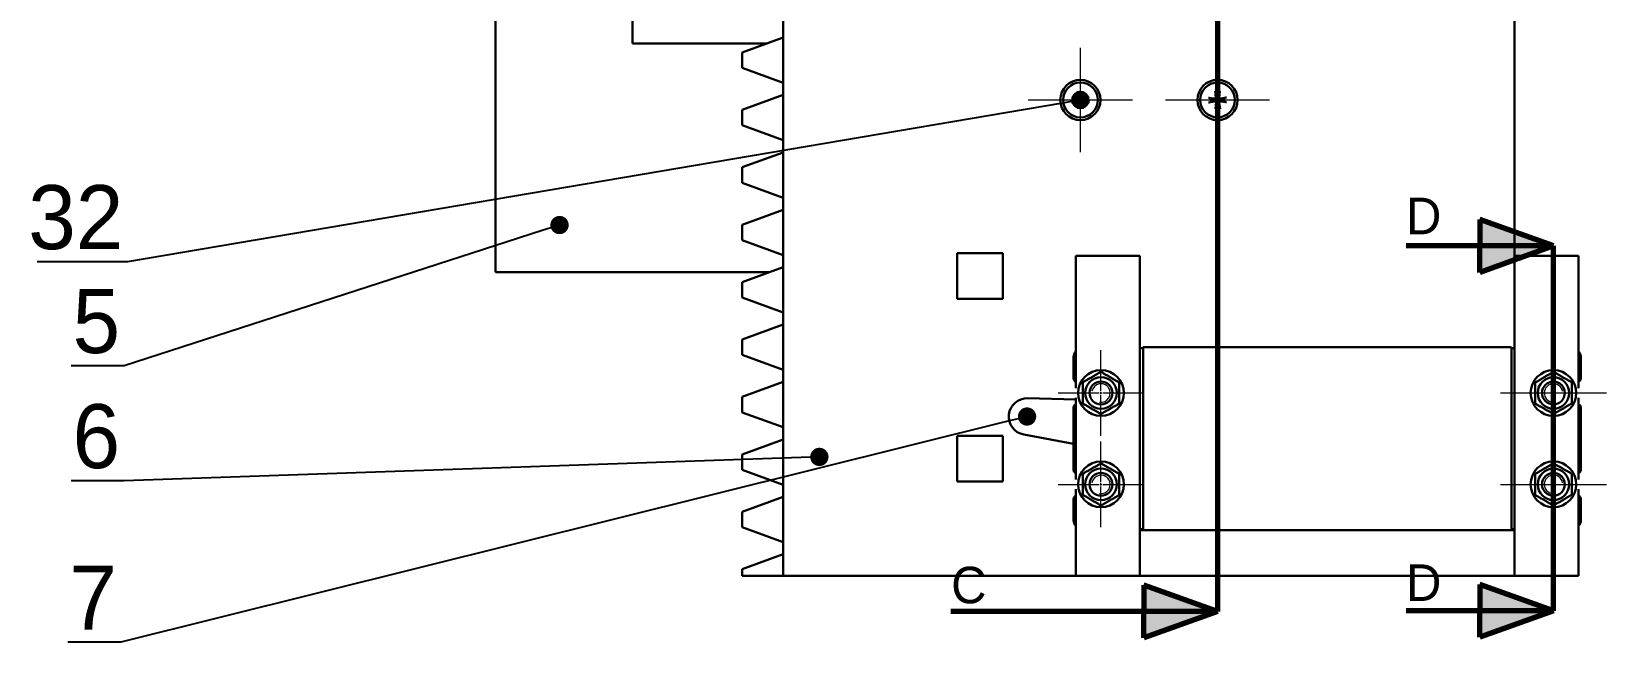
# Model space of a CAD drawing. Header units: millimetres. Extents: x 587 to 10361, y -8386 to 1488.
# Drawn here: x 7973.5 to 8145.8, y -5910.8 to -5843.2 of the extents above; entities that cross this region are included whole.
import ezdxf
from ezdxf import colors
from ezdxf.entities.mleader import LeaderData, LeaderLine
from ezdxf.math import Vec2, Vec3

# ---------------------------------------------------------------- set-up
doc = ezdxf.new("R2010")
doc.units = ezdxf.units.MM
doc.linetypes.add('ACAD_ISO10W100', pattern=[18, 12, -3, 0, -3])
doc.linetypes.add('CENTER2', pattern=[28.575, 19.05, -3.175, 3.175, -3.175])
for name, color, linetype, lineweight in [('Bgruba', 130, 'Continuous', 70), ('Cienka', 30, 'Continuous', 0), ('Gruba', 7, 'Continuous', 30), ('Symetria', 210, 'ACAD_ISO10W100', 0), ('Wymiar', 3, 'Continuous', 20)]:
    doc.layers.add(name, color=color, linetype=linetype, lineweight=lineweight)

# ---------------------------------------------------------------- blocks, each defined once
blk = doc.blocks.new('*U410')
at = {"layer": 'Symetria', "color": 0, "linetype": 'CENTER2', "transparency": 16777216}
for p, q in [((0, 0.44), (0, 5.7)), ((-5.7, 0), (-0.44, 0)), ((0.44, 0), (5.7, 0)), ((0, -5.7), (0, -0.44))]:
    blk.add_line(p, q, dxfattribs=at)
at = {"layer": 'Symetria', "color": 0, "linetype": 'Continuous', "transparency": 16777216}
for p, q in [((-0.22, 0), (0.22, 0)), ((0, -0.22), (0, 0.22))]:
    blk.add_line(p, q, dxfattribs=at)
blk = doc.blocks.new('*U411')
at = {"layer": 'Symetria', "color": 0, "linetype": 'CENTER2', "transparency": 16777216}
for p, q in [((0, 0.44), (0, 5.7)), ((-5.7, 0), (-0.44, 0)), ((0.44, 0), (5.7, 0)), ((0, -5.7), (0, -0.44))]:
    blk.add_line(p, q, dxfattribs=at)
at = {"layer": 'Symetria', "color": 0, "linetype": 'Continuous', "transparency": 16777216}
for p, q in [((-0.22, 0), (0.22, 0)), ((0, -0.22), (0, 0.22))]:
    blk.add_line(p, q, dxfattribs=at)
blk = doc.blocks.new('*U412')
at = {"layer": 'Symetria', "color": 0, "linetype": 'CENTER2', "transparency": 16777216}
for p, q in [((0, 0.24), (0, 4.69)), ((-4.69, 0), (-0.24, 0)), ((0.24, 0), (4.69, 0)), ((0, -4.69), (0, -0.24))]:
    blk.add_line(p, q, dxfattribs=at)
at = {"layer": 'Symetria', "color": 0, "linetype": 'Continuous', "transparency": 16777216}
for p, q in [((-0.12, 0), (0.12, 0)), ((0, -0.12), (0, 0.12))]:
    blk.add_line(p, q, dxfattribs=at)
blk = doc.blocks.new('*U413')
at = {"layer": 'Symetria', "color": 0, "linetype": 'CENTER2', "transparency": 16777216}
for p, q in [((0, 0.24), (0, 4.69)), ((-4.69, 0), (-0.24, 0)), ((0.24, 0), (4.69, 0)), ((0, -4.69), (0, -0.24))]:
    blk.add_line(p, q, dxfattribs=at)
at = {"layer": 'Symetria', "color": 0, "linetype": 'Continuous', "transparency": 16777216}
for p, q in [((-0.12, 0), (0.12, 0)), ((0, -0.12), (0, 0.12))]:
    blk.add_line(p, q, dxfattribs=at)
blk = doc.blocks.new('*U414')
at = {"layer": 'Symetria', "color": 0, "linetype": 'CENTER2', "transparency": 16777216}
for p, q in [((0, 0.3), (0, 5)), ((-5, 0), (-0.3, 0)), ((0.3, 0), (5, 0)), ((0, -5), (0, -0.3))]:
    blk.add_line(p, q, dxfattribs=at)
at = {"layer": 'Symetria', "color": 0, "linetype": 'Continuous', "transparency": 16777216}
for p, q in [((-0.15, 0), (0.15, 0)), ((0, -0.15), (0, 0.15))]:
    blk.add_line(p, q, dxfattribs=at)
blk = doc.blocks.new('*U415')
at = {"layer": 'Symetria', "color": 0, "linetype": 'CENTER2', "transparency": 16777216}
for p, q in [((0, 0.46), (0, 5.8)), ((-5.8, 0), (-0.46, 0)), ((0.46, 0), (5.8, 0)), ((0, -5.8), (0, -0.46))]:
    blk.add_line(p, q, dxfattribs=at)
at = {"layer": 'Symetria', "color": 0, "linetype": 'Continuous', "transparency": 16777216}
for p, q in [((-0.23, 0), (0.23, 0)), ((0, -0.23), (0, 0.23))]:
    blk.add_line(p, q, dxfattribs=at)
blk = doc.blocks.new('*U416')
at = {"layer": 'Symetria', "color": 0, "linetype": 'CENTER2', "transparency": 16777216}
for p, q in [((0, 0.46), (0, 5.8)), ((-5.8, 0), (-0.46, 0)), ((0.46, 0), (5.8, 0)), ((0, -5.8), (0, -0.46))]:
    blk.add_line(p, q, dxfattribs=at)
at = {"layer": 'Symetria', "color": 0, "linetype": 'Continuous', "transparency": 16777216}
for p, q in [((-0.23, 0), (0.23, 0)), ((0, -0.23), (0, 0.23))]:
    blk.add_line(p, q, dxfattribs=at)
blk = doc.blocks.new('*U417')
at = {"layer": 'Symetria', "color": 0, "linetype": 'CENTER2', "transparency": 16777216}
for p, q in [((0, 0.24), (0, 4.69)), ((-4.69, 0), (-0.24, 0)), ((0.24, 0), (4.69, 0)), ((0, -4.69), (0, -0.24))]:
    blk.add_line(p, q, dxfattribs=at)
at = {"layer": 'Symetria', "color": 0, "linetype": 'Continuous', "transparency": 16777216}
for p, q in [((-0.12, 0), (0.12, 0)), ((0, -0.12), (0, 0.12))]:
    blk.add_line(p, q, dxfattribs=at)
blk = doc.blocks.new('*U418')
at = {"layer": 'Symetria', "color": 0, "linetype": 'CENTER2', "transparency": 16777216}
for p, q in [((0, 0.24), (0, 4.69)), ((-4.69, 0), (-0.24, 0)), ((0.24, 0), (4.69, 0)), ((0, -4.69), (0, -0.24))]:
    blk.add_line(p, q, dxfattribs=at)
at = {"layer": 'Symetria', "color": 0, "linetype": 'Continuous', "transparency": 16777216}
for p, q in [((-0.12, 0), (0.12, 0)), ((0, -0.12), (0, 0.12))]:
    blk.add_line(p, q, dxfattribs=at)
blk = doc.blocks.new('_Dot')
at = {"color": 0, "linetype": 'ByBlock', "lineweight": -2}
blk.add_line((-0.5, 0), (-1, 0), dxfattribs=at)
at = {"color": 0, "linetype": 'ByBlock', "const_width": 0.5}
blk.add_lwpolyline([(-0.25, 0, 1), (0.25, 0, 1)], format="xyb", close=True, dxfattribs=at)

msp = doc.modelspace()

# ---------------------------------------------------------------- hatches: boundary and pattern name
at = {"layer": 'Bgruba'}
h = msp.add_hatch(color=256, dxfattribs=at)
h.dxf.hatch_style = 1
h.paths.add_polyline_path([(8131.957, -5869.544), (8139.022, -5867.017), (8139.022, -5866.659), (8131.957, -5866.659)])
h.paths.add_polyline_path([(8131.957, -5866.659), (8139.022, -5866.659), (8139.022, -5866.301), (8131.957, -5863.774)])
h.paths.add_polyline_path([(8139.022, -5866.659), (8140.022, -5866.659), (8139.022, -5866.301)])
h.paths.add_polyline_path([(8139.022, -5867.017), (8140.022, -5866.659), (8139.022, -5866.659)])
h = msp.add_hatch(color=256, dxfattribs=at)
h.dxf.hatch_style = 1
h.paths.add_polyline_path([(8095.207, -5909.538), (8102.272, -5907.011), (8102.272, -5906.653), (8095.207, -5906.653)])
h.paths.add_polyline_path([(8095.207, -5906.653), (8102.272, -5906.653), (8102.272, -5906.295), (8095.207, -5903.767)])
h.paths.add_polyline_path([(8102.272, -5906.653), (8103.272, -5906.653), (8102.272, -5906.295)])
h.paths.add_polyline_path([(8102.272, -5907.011), (8103.272, -5906.653), (8102.272, -5906.653)])
h = msp.add_hatch(color=256, dxfattribs=at)
h.dxf.hatch_style = 1
h.paths.add_polyline_path([(8131.957, -5909.447), (8139.022, -5906.92), (8139.022, -5906.562), (8131.957, -5906.562)])
h.paths.add_polyline_path([(8131.957, -5906.562), (8139.022, -5906.562), (8139.022, -5906.204), (8131.957, -5903.677)])
h.paths.add_polyline_path([(8139.022, -5906.562), (8140.022, -5906.562), (8139.022, -5906.204)])
h.paths.add_polyline_path([(8139.022, -5906.92), (8140.022, -5906.562), (8139.022, -5906.562)])

# ---------------------------------------------------------------- linework, layer by layer
for p, q in [((8103.272, -5814.527), (8103.272, -5906.653)), ((8140.022, -5866.659), (8131.957, -5863.774)), ((8131.957, -5863.774), (8131.957, -5866.659)), ((8140.022, -5866.659), (8123.892, -5866.659)), ((8140.022, -5866.659), (8131.957, -5869.544)), ((8131.957, -5869.544), (8131.957, -5866.659)), ((8140.022, -5906.562), (8140.022, -5866.659)), ((8103.272, -5906.653), (8095.207, -5903.767)), ((8095.207, -5903.767), (8095.207, -5906.653)), ((8140.022, -5906.562), (8131.957, -5903.677)), ((8131.957, -5903.677), (8131.957, -5906.562)), ((8103.272, -5906.653), (8074.106, -5906.653)), ((8103.272, -5906.653), (8095.207, -5909.538)), ((8095.207, -5909.538), (8095.207, -5906.653)), ((8140.022, -5906.562), (8123.892, -5906.562)), ((8140.022, -5906.562), (8131.957, -5909.447)), ((8131.957, -5909.447), (8131.957, -5906.562))]:
    msp.add_line(p, q, dxfattribs=at)
at = {"layer": 'Cienka'}
for centre, start, end in [((8090.522, -5882.738), 259.80976, 169.80976), ((8140.022, -5882.738), 10.19024, 280.19024), ((8090.522, -5892.738), 259.80976, 169.80976), ((8140.022, -5892.738), 10.19024, 280.19024)]:
    msp.add_arc(centre, 1.009, start, end, dxfattribs=at)
at = {"layer": 'Gruba'}
for p, q in [((8024.272, -5799.991), (8024.272, -5869.527)), ((8039.272, -5844.527), (8039.272, -5814.527)), ((8055.772, -5822.738), (8055.772, -5902.738)), ((8135.772, -5867.738), (8135.772, -5822.738)), ((8051.272, -5845.494), (8055.772, -5843.856)), ((8039.272, -5844.527), (8053.929, -5844.527)), ((8051.272, -5847.178), (8051.272, -5845.494)), ((8055.772, -5848.816), (8051.272, -5847.178)), ((8051.272, -5851.774), (8055.772, -5850.136)), ((8087.289, -5850.45), (8087.985, -5850.521)), ((8087.299, -5850.965), (8087.992, -5850.867)), ((8087.995, -5849.715), (8088.093, -5850.408)), ((8088.034, -5851.672), (8088.105, -5850.975)), ((8088.51, -5849.705), (8088.44, -5850.401)), ((8088.549, -5851.661), (8088.451, -5850.968)), ((8089.245, -5850.411), (8088.553, -5850.509)), ((8089.256, -5850.926), (8088.559, -5850.856)), ((8102.289, -5850.45), (8102.985, -5850.521)), ((8102.299, -5850.965), (8102.992, -5850.867)), ((8102.995, -5849.715), (8103.093, -5850.408)), ((8103.034, -5851.672), (8103.105, -5850.975)), ((8103.51, -5849.705), (8103.44, -5850.401)), ((8103.549, -5851.661), (8103.451, -5850.968)), ((8104.245, -5850.411), (8103.553, -5850.509)), ((8104.256, -5850.926), (8103.559, -5850.856)), ((8051.272, -5853.458), (8051.272, -5851.774)), ((8055.772, -5855.096), (8051.272, -5853.458)), ((8051.272, -5858.054), (8055.772, -5856.416)), ((8051.272, -5859.738), (8051.272, -5858.054)), ((8055.772, -5861.376), (8051.272, -5859.738)), ((8051.272, -5864.334), (8055.772, -5862.696)), ((8051.272, -5866.018), (8051.272, -5864.334)), ((8055.772, -5867.656), (8051.272, -5866.018)), ((8074.772, -5867.441), (8074.772, -5872.441)), ((8079.772, -5867.441), (8074.772, -5867.441)), ((8079.772, -5872.441), (8079.772, -5867.441)), ((8094.772, -5867.738), (8087.772, -5867.738)), ((8087.772, -5882.203), (8087.772, -5867.738)), ((8094.772, -5897.738), (8094.772, -5867.738)), ((8135.772, -5867.738), (8135.772, -5897.738)), ((8135.772, -5867.738), (8142.772, -5867.738)), ((8142.772, -5867.738), (8142.772, -5882.203)), ((8024.272, -5869.527), (8054.259, -5869.527)), ((8051.272, -5870.614), (8055.772, -5868.976)), ((8051.272, -5872.298), (8051.272, -5870.614)), ((8055.772, -5873.936), (8051.272, -5872.298)), ((8074.772, -5872.441), (8079.772, -5872.441)), ((8051.272, -5876.894), (8055.772, -5875.256)), ((8051.272, -5878.578), (8051.272, -5876.894)), ((8055.772, -5880.216), (8051.272, -5878.578)), ((8094.772, -5877.838), (8095.113, -5877.838)), ((8095.122, -5897.638), (8095.122, -5877.838)), ((8095.222, -5877.738), (8135.322, -5877.738)), ((8135.422, -5877.838), (8135.422, -5897.638)), ((8135.432, -5877.838), (8135.772, -5877.838)), ((8087.522, -5881.132), (8087.522, -5878.838)), ((8143.022, -5878.838), (8143.022, -5881.132)), ((8051.272, -5883.174), (8055.772, -5881.536)), ((8051.272, -5884.858), (8051.272, -5883.174)), ((8087.772, -5883.468), (8082.493, -5883.318)), ((8087.772, -5892.203), (8087.772, -5883.273)), ((8142.772, -5883.273), (8142.772, -5892.203)), ((8055.772, -5886.496), (8051.272, -5884.858)), ((8087.522, -5891.132), (8087.522, -5884.344)), ((8143.022, -5884.344), (8143.022, -5891.132)), ((8082.071, -5887.284), (8087.522, -5888.296)), ((8051.272, -5889.454), (8055.772, -5887.816)), ((8074.772, -5887.441), (8074.772, -5892.441)), ((8079.772, -5887.441), (8074.772, -5887.441)), ((8079.772, -5892.441), (8079.772, -5887.441)), ((8051.272, -5891.138), (8051.272, -5889.454)), ((8055.772, -5892.776), (8051.272, -5891.138)), ((8074.772, -5892.441), (8079.772, -5892.441)), ((8051.272, -5895.734), (8055.772, -5894.096)), ((8087.772, -5902.738), (8087.772, -5893.273)), ((8142.772, -5893.273), (8142.772, -5902.738)), ((8051.272, -5897.418), (8051.272, -5895.734)), ((8087.522, -5896.638), (8087.522, -5894.344)), ((8143.022, -5894.344), (8143.022, -5896.638)), ((8055.772, -5899.056), (8051.272, -5897.418)), ((8095.113, -5897.638), (8094.772, -5897.638)), ((8135.772, -5897.638), (8135.432, -5897.638)), ((8094.772, -5897.738), (8094.772, -5902.738)), ((8095.222, -5897.738), (8094.772, -5897.738)), ((8135.322, -5897.738), (8095.222, -5897.738)), ((8135.772, -5897.738), (8135.322, -5897.738)), ((8135.772, -5902.738), (8135.772, -5897.738)), ((8051.272, -5902.014), (8055.772, -5900.376)), ((8051.272, -5902.738), (8051.272, -5902.014)), ((8055.772, -5902.738), (8051.272, -5902.738)), ((8055.772, -5902.738), (8087.772, -5902.738)), ((8094.772, -5902.738), (8087.772, -5902.738)), ((8094.772, -5902.738), (8135.772, -5902.738)), ((8135.772, -5902.738), (8142.772, -5902.738))]:
    msp.add_line(p, q, dxfattribs=at)
for centre, radius in [((8088.272, -5850.688), 2.2), ((8088.272, -5850.688), 1.9), ((8103.272, -5850.688), 2.2), ((8103.272, -5850.688), 1.9), ((8090.522, -5882.738), 2.5), ((8140.022, -5882.738), 2.5), ((8090.522, -5882.738), 1.723), ((8090.522, -5882.738), 1.248), ((8090.522, -5882.738), 1.248), ((8140.022, -5882.738), 1.723), ((8140.022, -5882.738), 1.248), ((8140.022, -5882.738), 1.248), ((8090.522, -5892.738), 2.5), ((8140.022, -5892.738), 2.5), ((8090.522, -5892.738), 1.723), ((8090.522, -5892.738), 1.248), ((8090.522, -5892.738), 1.248), ((8140.022, -5892.738), 1.723), ((8140.022, -5892.738), 1.248), ((8140.022, -5892.738), 1.248)]:
    msp.add_circle(centre, radius, dxfattribs=at)
for centre, radius, start, end in [((8088.272, -5850.688), 0.682, 166.56497, 195.68769), ((8087.995, -5850.422), 0.0995, 264.19673, 8.05592), ((8088.006, -5850.965), 0.0995, 354.19673, 98.05592), ((8088.272, -5850.688), 0.682, 76.56497, 105.68769), ((8088.539, -5850.411), 0.0995, 174.19673, 278.05592), ((8088.549, -5850.955), 0.0995, 84.19673, 188.05592), ((8088.272, -5850.688), 0.682, 346.56497, 15.68769), ((8103.272, -5850.688), 0.682, 166.56497, 195.68769), ((8102.995, -5850.422), 0.0995, 264.19673, 8.05592), ((8103.006, -5850.965), 0.0995, 354.19673, 98.05592), ((8103.272, -5850.688), 0.682, 76.56497, 105.68769), ((8103.539, -5850.411), 0.0995, 174.19673, 278.05592), ((8103.549, -5850.955), 0.0995, 84.19673, 188.05592), ((8103.272, -5850.688), 0.682, 346.56497, 15.68769), ((8088.272, -5850.688), 0.682, 256.56497, 285.68769), ((8103.272, -5850.688), 0.682, 256.56497, 285.68769), ((8088.522, -5878.838), 1, 138.59038, 180), ((8095.113, -5877.828), 0.01, 270, 354.78409), ((8095.222, -5877.838), 0.1, 90, 180), ((8135.322, -5877.838), 0.1, 0, 90), ((8135.432, -5877.828), 0.01, 185.21591, 270), ((8142.022, -5878.838), 1, 0, 41.40962), ((8087.894, -5881.14), 0.372, 178.77557, 250.82977), ((8142.622, -5881.132), 0.4, 292.02431, 0), ((8082.436, -5885.317), 2, 88.37463, 259.48279), ((8087.922, -5884.344), 0.4, 112.02431, 180), ((8142.622, -5884.344), 0.4, 360, 67.97569), ((8087.894, -5891.14), 0.372, 178.77557, 250.82977), ((8142.622, -5891.132), 0.4, 292.02431, 0), ((8087.922, -5894.344), 0.4, 112.02431, 180), ((8142.65, -5894.336), 0.372, 358.77557, 70.82977), ((8088.522, -5896.638), 1, 180, 221.40962), ((8095.113, -5897.648), 0.01, 5.21591, 90), ((8095.222, -5897.638), 0.1, 180, 270), ((8135.322, -5897.638), 0.1, 270, 0), ((8135.432, -5897.648), 0.01, 90, 174.78409), ((8142.022, -5896.638), 1, 318.59038, 0)]:
    msp.add_arc(centre, radius, start, end, dxfattribs=at)
for points, knots in [([(8087.289, -5850.45), (8087.301, -5850.451), (8087.316, -5850.453), (8087.338, -5850.456), (8087.351, -5850.458), (8087.366, -5850.461), (8087.373, -5850.462), (8087.377, -5850.464)], [0.014952035, 0.014952035, 0.014952035, 0.014952035, 0.018694873, 0.018694873, 0.02240443, 0.02240443, 0.025418203, 0.025418203, 0.025418203, 0.025418203]), ([(8087.387, -5850.947), (8087.382, -5850.949), (8087.376, -5850.951), (8087.36, -5850.954), (8087.348, -5850.957), (8087.326, -5850.961), (8087.311, -5850.963), (8087.299, -5850.965)], [0.034180168, 0.034180168, 0.034180168, 0.034180168, 0.037193942, 0.037193942, 0.040903499, 0.040903499, 0.044646337, 0.044646337, 0.044646337, 0.044646337]), ([(8088.157, -5850.399), (8088.158, -5850.404), (8088.159, -5850.41), (8088.161, -5850.432), (8088.159, -5850.448), (8088.153, -5850.476), (8088.149, -5850.49), (8088.135, -5850.516), (8088.126, -5850.528), (8088.106, -5850.548), (8088.094, -5850.558), (8088.069, -5850.572), (8088.055, -5850.578), (8088.028, -5850.585), (8088.011, -5850.587), (8087.99, -5850.586), (8087.984, -5850.585), (8087.978, -5850.584)], [0.069648368, 0.069648368, 0.069648368, 0.069648368, 0.071418354, 0.071418354, 0.076417714, 0.076417714, 0.08066047, 0.08066047, 0.084903225, 0.084903225, 0.089145981, 0.089145981, 0.093388736, 0.093388736, 0.098388097, 0.098388097, 0.100158083, 0.100158083, 0.100158083, 0.100158083]), ([(8087.983, -5850.803), (8087.988, -5850.802), (8087.994, -5850.801), (8088.016, -5850.8), (8088.032, -5850.801), (8088.06, -5850.807), (8088.074, -5850.812), (8088.1, -5850.825), (8088.112, -5850.834), (8088.132, -5850.854), (8088.142, -5850.866), (8088.157, -5850.891), (8088.162, -5850.905), (8088.169, -5850.932), (8088.171, -5850.949), (8088.17, -5850.971), (8088.169, -5850.976), (8088.169, -5850.982)], [0.069648368, 0.069648368, 0.069648368, 0.069648368, 0.071418354, 0.071418354, 0.076417714, 0.076417714, 0.08066047, 0.08066047, 0.084903225, 0.084903225, 0.089145981, 0.089145981, 0.093388736, 0.093388736, 0.098388097, 0.098388097, 0.100158083, 0.100158083, 0.100158083, 0.100158083]), ([(8088.013, -5849.803), (8088.011, -5849.798), (8088.01, -5849.792), (8088.006, -5849.776), (8088.003, -5849.764), (8087.999, -5849.742), (8087.997, -5849.727), (8087.995, -5849.715)], [0.034180168, 0.034180168, 0.034180168, 0.034180168, 0.037193942, 0.037193942, 0.040903499, 0.040903499, 0.044646337, 0.044646337, 0.044646337, 0.044646337]), ([(8088.562, -5850.573), (8088.556, -5850.574), (8088.55, -5850.575), (8088.529, -5850.577), (8088.512, -5850.575), (8088.484, -5850.569), (8088.471, -5850.565), (8088.445, -5850.551), (8088.432, -5850.542), (8088.412, -5850.522), (8088.402, -5850.51), (8088.388, -5850.485), (8088.382, -5850.471), (8088.375, -5850.444), (8088.373, -5850.427), (8088.374, -5850.406), (8088.375, -5850.4), (8088.376, -5850.394)], [0.069648368, 0.069648368, 0.069648368, 0.069648368, 0.071418354, 0.071418354, 0.076417714, 0.076417714, 0.08066047, 0.08066047, 0.084903225, 0.084903225, 0.089145981, 0.089145981, 0.093388736, 0.093388736, 0.098388097, 0.098388097, 0.100158083, 0.100158083, 0.100158083, 0.100158083]), ([(8088.387, -5850.977), (8088.386, -5850.972), (8088.385, -5850.966), (8088.384, -5850.945), (8088.385, -5850.928), (8088.391, -5850.9), (8088.396, -5850.887), (8088.409, -5850.86), (8088.418, -5850.848), (8088.438, -5850.828), (8088.45, -5850.818), (8088.475, -5850.804), (8088.489, -5850.798), (8088.517, -5850.791), (8088.533, -5850.789), (8088.555, -5850.79), (8088.56, -5850.791), (8088.566, -5850.792)], [0.069648368, 0.069648368, 0.069648368, 0.069648368, 0.071418354, 0.071418354, 0.076417714, 0.076417714, 0.08066047, 0.08066047, 0.084903225, 0.084903225, 0.089145981, 0.089145981, 0.093388736, 0.093388736, 0.098388097, 0.098388097, 0.100158083, 0.100158083, 0.100158083, 0.100158083]), ([(8088.51, -5849.705), (8088.509, -5849.717), (8088.507, -5849.732), (8088.504, -5849.754), (8088.502, -5849.767), (8088.499, -5849.782), (8088.498, -5849.789), (8088.496, -5849.793)], [0.014952035, 0.014952035, 0.014952035, 0.014952035, 0.018694873, 0.018694873, 0.02240443, 0.02240443, 0.025418203, 0.025418203, 0.025418203, 0.025418203]), ([(8089.157, -5850.429), (8089.162, -5850.427), (8089.168, -5850.425), (8089.184, -5850.422), (8089.196, -5850.419), (8089.219, -5850.415), (8089.233, -5850.413), (8089.245, -5850.411)], [0.034180168, 0.034180168, 0.034180168, 0.034180168, 0.037193942, 0.037193942, 0.040903499, 0.040903499, 0.044646337, 0.044646337, 0.044646337, 0.044646337]), ([(8089.256, -5850.926), (8089.243, -5850.925), (8089.229, -5850.923), (8089.206, -5850.92), (8089.194, -5850.918), (8089.178, -5850.915), (8089.171, -5850.914), (8089.167, -5850.912)], [0.014952035, 0.014952035, 0.014952035, 0.014952035, 0.018694873, 0.018694873, 0.02240443, 0.02240443, 0.025418203, 0.025418203, 0.025418203, 0.025418203]), ([(8102.289, -5850.45), (8102.301, -5850.451), (8102.316, -5850.453), (8102.338, -5850.456), (8102.351, -5850.458), (8102.366, -5850.461), (8102.373, -5850.462), (8102.377, -5850.464)], [0.014952035, 0.014952035, 0.014952035, 0.014952035, 0.018694873, 0.018694873, 0.02240443, 0.02240443, 0.025418203, 0.025418203, 0.025418203, 0.025418203]), ([(8102.387, -5850.947), (8102.382, -5850.949), (8102.376, -5850.951), (8102.36, -5850.954), (8102.348, -5850.957), (8102.326, -5850.961), (8102.311, -5850.963), (8102.299, -5850.965)], [0.034180168, 0.034180168, 0.034180168, 0.034180168, 0.037193942, 0.037193942, 0.040903499, 0.040903499, 0.044646337, 0.044646337, 0.044646337, 0.044646337]), ([(8103.157, -5850.399), (8103.158, -5850.404), (8103.159, -5850.41), (8103.161, -5850.432), (8103.159, -5850.448), (8103.153, -5850.476), (8103.149, -5850.49), (8103.135, -5850.516), (8103.126, -5850.528), (8103.106, -5850.548), (8103.094, -5850.558), (8103.069, -5850.572), (8103.055, -5850.578), (8103.028, -5850.585), (8103.011, -5850.587), (8102.99, -5850.586), (8102.984, -5850.585), (8102.978, -5850.584)], [0.069648368, 0.069648368, 0.069648368, 0.069648368, 0.071418354, 0.071418354, 0.076417714, 0.076417714, 0.08066047, 0.08066047, 0.084903225, 0.084903225, 0.089145981, 0.089145981, 0.093388736, 0.093388736, 0.098388097, 0.098388097, 0.100158083, 0.100158083, 0.100158083, 0.100158083]), ([(8102.983, -5850.803), (8102.988, -5850.802), (8102.994, -5850.801), (8103.016, -5850.8), (8103.032, -5850.801), (8103.06, -5850.807), (8103.074, -5850.812), (8103.1, -5850.825), (8103.112, -5850.834), (8103.132, -5850.854), (8103.142, -5850.866), (8103.157, -5850.891), (8103.162, -5850.905), (8103.169, -5850.932), (8103.171, -5850.949), (8103.17, -5850.971), (8103.169, -5850.976), (8103.169, -5850.982)], [0.069648368, 0.069648368, 0.069648368, 0.069648368, 0.071418354, 0.071418354, 0.076417714, 0.076417714, 0.08066047, 0.08066047, 0.084903225, 0.084903225, 0.089145981, 0.089145981, 0.093388736, 0.093388736, 0.098388097, 0.098388097, 0.100158083, 0.100158083, 0.100158083, 0.100158083]), ([(8103.013, -5849.803), (8103.011, -5849.798), (8103.01, -5849.792), (8103.006, -5849.776), (8103.003, -5849.764), (8102.999, -5849.742), (8102.997, -5849.727), (8102.995, -5849.715)], [0.034180168, 0.034180168, 0.034180168, 0.034180168, 0.037193942, 0.037193942, 0.040903499, 0.040903499, 0.044646337, 0.044646337, 0.044646337, 0.044646337]), ([(8103.562, -5850.573), (8103.556, -5850.574), (8103.55, -5850.575), (8103.529, -5850.577), (8103.512, -5850.575), (8103.484, -5850.569), (8103.471, -5850.565), (8103.445, -5850.551), (8103.432, -5850.542), (8103.412, -5850.522), (8103.402, -5850.51), (8103.388, -5850.485), (8103.382, -5850.471), (8103.375, -5850.444), (8103.373, -5850.427), (8103.374, -5850.406), (8103.375, -5850.4), (8103.376, -5850.394)], [0.069648368, 0.069648368, 0.069648368, 0.069648368, 0.071418354, 0.071418354, 0.076417714, 0.076417714, 0.08066047, 0.08066047, 0.084903225, 0.084903225, 0.089145981, 0.089145981, 0.093388736, 0.093388736, 0.098388097, 0.098388097, 0.100158083, 0.100158083, 0.100158083, 0.100158083]), ([(8103.387, -5850.977), (8103.386, -5850.972), (8103.385, -5850.966), (8103.384, -5850.945), (8103.385, -5850.928), (8103.391, -5850.9), (8103.396, -5850.887), (8103.409, -5850.86), (8103.418, -5850.848), (8103.438, -5850.828), (8103.45, -5850.818), (8103.475, -5850.804), (8103.489, -5850.798), (8103.517, -5850.791), (8103.533, -5850.789), (8103.555, -5850.79), (8103.56, -5850.791), (8103.566, -5850.792)], [0.069648368, 0.069648368, 0.069648368, 0.069648368, 0.071418354, 0.071418354, 0.076417714, 0.076417714, 0.08066047, 0.08066047, 0.084903225, 0.084903225, 0.089145981, 0.089145981, 0.093388736, 0.093388736, 0.098388097, 0.098388097, 0.100158083, 0.100158083, 0.100158083, 0.100158083]), ([(8103.51, -5849.705), (8103.509, -5849.717), (8103.507, -5849.732), (8103.504, -5849.754), (8103.502, -5849.767), (8103.499, -5849.782), (8103.498, -5849.789), (8103.496, -5849.793)], [0.014952035, 0.014952035, 0.014952035, 0.014952035, 0.018694873, 0.018694873, 0.02240443, 0.02240443, 0.025418203, 0.025418203, 0.025418203, 0.025418203]), ([(8104.157, -5850.429), (8104.162, -5850.427), (8104.168, -5850.425), (8104.184, -5850.422), (8104.196, -5850.419), (8104.219, -5850.415), (8104.233, -5850.413), (8104.245, -5850.411)], [0.034180168, 0.034180168, 0.034180168, 0.034180168, 0.037193942, 0.037193942, 0.040903499, 0.040903499, 0.044646337, 0.044646337, 0.044646337, 0.044646337]), ([(8104.256, -5850.926), (8104.243, -5850.925), (8104.229, -5850.923), (8104.206, -5850.92), (8104.194, -5850.918), (8104.178, -5850.915), (8104.171, -5850.914), (8104.167, -5850.912)], [0.014952035, 0.014952035, 0.014952035, 0.014952035, 0.018694873, 0.018694873, 0.02240443, 0.02240443, 0.025418203, 0.025418203, 0.025418203, 0.025418203]), ([(8088.034, -5851.672), (8088.035, -5851.659), (8088.037, -5851.645), (8088.04, -5851.622), (8088.042, -5851.61), (8088.045, -5851.594), (8088.046, -5851.587), (8088.048, -5851.583)], [0.014952035, 0.014952035, 0.014952035, 0.014952035, 0.018694873, 0.018694873, 0.02240443, 0.02240443, 0.025418203, 0.025418203, 0.025418203, 0.025418203]), ([(8088.531, -5851.573), (8088.533, -5851.578), (8088.535, -5851.584), (8088.538, -5851.6), (8088.541, -5851.612), (8088.545, -5851.635), (8088.547, -5851.649), (8088.549, -5851.661)], [0.034180168, 0.034180168, 0.034180168, 0.034180168, 0.037193942, 0.037193942, 0.040903499, 0.040903499, 0.044646337, 0.044646337, 0.044646337, 0.044646337]), ([(8103.034, -5851.672), (8103.035, -5851.659), (8103.037, -5851.645), (8103.04, -5851.622), (8103.042, -5851.61), (8103.045, -5851.594), (8103.046, -5851.587), (8103.048, -5851.583)], [0.014952035, 0.014952035, 0.014952035, 0.014952035, 0.018694873, 0.018694873, 0.02240443, 0.02240443, 0.025418203, 0.025418203, 0.025418203, 0.025418203]), ([(8103.531, -5851.573), (8103.533, -5851.578), (8103.535, -5851.584), (8103.538, -5851.6), (8103.541, -5851.612), (8103.545, -5851.635), (8103.547, -5851.649), (8103.549, -5851.661)], [0.034180168, 0.034180168, 0.034180168, 0.034180168, 0.037193942, 0.037193942, 0.040903499, 0.040903499, 0.044646337, 0.044646337, 0.044646337, 0.044646337])]:
    msp.add_open_spline(points, degree=3, knots=knots, dxfattribs=at)
for points, weights in [([(8087.609, -5850.53), (8087.51, -5850.502), (8087.377, -5850.464)], [1, 1.01238273226, 1.00219918487]), ([(8087.387, -5850.947), (8087.518, -5850.904), (8087.615, -5850.873)], [1.00219918456, 1.01238273042, 1]), ([(8087.978, -5850.584), (8087.863, -5850.567), (8087.609, -5850.53)], [2.00803864766, 1.53080852956, 1]), ([(8087.615, -5850.873), (8087.868, -5850.825), (8087.983, -5850.803)], [1, 1.53080852955, 2.00803864765]), ([(8088.013, -5849.803), (8088.056, -5849.934), (8088.088, -5850.031)], [1.00219918509, 1.01238273352, 1]), ([(8088.088, -5850.031), (8088.135, -5850.284), (8088.157, -5850.399)], [1, 1.53080852955, 2.00803864765]), ([(8088.169, -5850.982), (8088.151, -5851.097), (8088.114, -5851.352)], [2.00803864766, 1.53080852956, 1]), ([(8088.376, -5850.394), (8088.393, -5850.279), (8088.431, -5850.025)], [2.00803864766, 1.53080852956, 1]), ([(8088.457, -5851.345), (8088.409, -5851.092), (8088.387, -5850.977)], [1, 1.53080852955, 2.00803864765]), ([(8088.431, -5850.025), (8088.459, -5849.926), (8088.496, -5849.793)], [1, 1.01238273205, 1.00219918484]), ([(8088.929, -5850.504), (8088.676, -5850.551), (8088.562, -5850.573)], [1, 1.53080852955, 2.00803864765]), ([(8088.566, -5850.792), (8088.681, -5850.809), (8088.936, -5850.847)], [2.00803864766, 1.53080852956, 1]), ([(8089.157, -5850.429), (8089.026, -5850.472), (8088.929, -5850.504)], [1.00219918449, 1.01238272999, 1]), ([(8088.936, -5850.847), (8089.034, -5850.875), (8089.167, -5850.912)], [1, 1.01238273221, 1.00219918487]), ([(8102.609, -5850.53), (8102.51, -5850.502), (8102.377, -5850.464)], [1, 1.01238273226, 1.00219918487]), ([(8102.387, -5850.947), (8102.518, -5850.904), (8102.615, -5850.873)], [1.00219918456, 1.01238273042, 1]), ([(8102.978, -5850.584), (8102.863, -5850.567), (8102.609, -5850.53)], [2.00803864766, 1.53080852956, 1]), ([(8102.615, -5850.873), (8102.868, -5850.825), (8102.983, -5850.803)], [1, 1.53080852955, 2.00803864765]), ([(8103.013, -5849.803), (8103.056, -5849.934), (8103.088, -5850.031)], [1.00219918509, 1.01238273352, 1]), ([(8103.088, -5850.031), (8103.135, -5850.284), (8103.157, -5850.399)], [1, 1.53080852955, 2.00803864765]), ([(8103.169, -5850.982), (8103.151, -5851.097), (8103.114, -5851.352)], [2.00803864766, 1.53080852956, 1]), ([(8103.376, -5850.394), (8103.393, -5850.279), (8103.431, -5850.025)], [2.00803864766, 1.53080852956, 1]), ([(8103.457, -5851.345), (8103.409, -5851.092), (8103.387, -5850.977)], [1, 1.53080852955, 2.00803864765]), ([(8103.431, -5850.025), (8103.459, -5849.926), (8103.496, -5849.793)], [1, 1.01238273205, 1.00219918484]), ([(8103.929, -5850.504), (8103.676, -5850.551), (8103.562, -5850.573)], [1, 1.53080852955, 2.00803864765]), ([(8103.566, -5850.792), (8103.681, -5850.809), (8103.936, -5850.847)], [2.00803864766, 1.53080852956, 1]), ([(8104.157, -5850.429), (8104.026, -5850.472), (8103.929, -5850.504)], [1.00219918449, 1.01238272999, 1]), ([(8103.936, -5850.847), (8104.034, -5850.875), (8104.167, -5850.912)], [1, 1.01238273221, 1.00219918487]), ([(8088.114, -5851.352), (8088.086, -5851.45), (8088.048, -5851.583)], [1, 1.01238273203, 1.00219918484]), ([(8088.531, -5851.573), (8088.488, -5851.442), (8088.457, -5851.345)], [1.00219918509, 1.01238273352, 1]), ([(8103.114, -5851.352), (8103.086, -5851.45), (8103.048, -5851.583)], [1, 1.01238273203, 1.00219918484]), ([(8103.531, -5851.573), (8103.488, -5851.442), (8103.457, -5851.345)], [1.00219918509, 1.01238273352, 1]), ([(8088.53, -5881.576), (8088.525, -5882.729), (8088.52, -5883.883)], [1, 1.15470053838, 1]), ([(8090.532, -5880.432), (8089.531, -5881.004), (8088.53, -5881.576)], [1, 1.15470053838, 1]), ([(8092.524, -5881.594), (8091.528, -5881.013), (8090.532, -5880.432)], [1, 1.15470053838, 1]), ([(8092.514, -5883.9), (8092.519, -5882.747), (8092.524, -5881.594)], [1, 1.15470053838, 1]), ([(8138.02, -5881.594), (8139.016, -5881.013), (8140.012, -5880.432)], [1, 1.15470053838, 1]), ([(8138.03, -5883.9), (8138.025, -5882.747), (8138.02, -5881.594)], [1, 1.15470053838, 1]), ([(8140.012, -5880.432), (8141.013, -5881.004), (8142.014, -5881.576)], [1, 1.15470053838, 1]), ([(8142.014, -5881.576), (8142.019, -5882.729), (8142.024, -5883.883)], [1, 1.15470053838, 1]), ([(8088.52, -5883.883), (8089.516, -5884.463), (8090.512, -5885.044)], [1, 1.15470053838, 1]), ([(8090.512, -5885.044), (8091.513, -5884.472), (8092.514, -5883.9)], [1, 1.15470053838, 1]), ([(8140.032, -5885.044), (8139.031, -5884.472), (8138.03, -5883.9)], [1, 1.15470053838, 1]), ([(8142.024, -5883.883), (8141.028, -5884.463), (8140.032, -5885.044)], [1, 1.15470053838, 1]), ([(8090.532, -5890.432), (8089.531, -5891.004), (8088.53, -5891.576)], [1, 1.15470053838, 1]), ([(8092.524, -5891.594), (8091.528, -5891.013), (8090.532, -5890.432)], [1, 1.15470053838, 1]), ([(8138.02, -5891.594), (8139.016, -5891.013), (8140.012, -5890.432)], [1, 1.15470053838, 1]), ([(8140.012, -5890.432), (8141.013, -5891.004), (8142.014, -5891.576)], [1, 1.15470053838, 1]), ([(8088.53, -5891.576), (8088.525, -5892.729), (8088.52, -5893.883)], [1, 1.15470053838, 1]), ([(8092.514, -5893.9), (8092.519, -5892.747), (8092.524, -5891.594)], [1, 1.15470053838, 1]), ([(8138.03, -5893.9), (8138.025, -5892.747), (8138.02, -5891.594)], [1, 1.15470053838, 1]), ([(8142.014, -5891.576), (8142.019, -5892.729), (8142.024, -5893.883)], [1, 1.15470053838, 1]), ([(8088.52, -5893.883), (8089.516, -5894.463), (8090.512, -5895.044)], [1, 1.15470053838, 1]), ([(8090.512, -5895.044), (8091.513, -5894.472), (8092.514, -5893.9)], [1, 1.15470053838, 1]), ([(8140.032, -5895.044), (8139.031, -5894.472), (8138.03, -5893.9)], [1, 1.15470053838, 1]), ([(8142.024, -5893.883), (8141.028, -5894.463), (8140.032, -5895.044)], [1, 1.15470053838, 1])]:
    msp.add_rational_spline(points, weights, degree=2, dxfattribs=at)

# ---------------------------------------------------------------- block references
at = {"layer": 'Symetria', "linetype": 'CENTER2'}
for name, p in [('*U410', (8088.272, -5850.688)), ('*U411', (8103.272, -5850.688)), ('*U416', (8140.022, -5882.738)), ('*U412', (8090.522, -5882.738)), ('*U417', (8140.022, -5882.738)), ('*U415', (8140.022, -5892.738)), ('*U413', (8090.522, -5892.738)), ('*U414', (8140.022, -5892.738)), ('*U418', (8140.022, -5892.738))]:
    msp.add_blockref(name, p, dxfattribs=at)

# ---------------------------------------------------------------- texts
at = {"layer": 'Wymiar', "char_height": 4, "attachment_point": 1}
for s, insert in [('D', (8123.892, -5861.378)), ('C', (8074.13, -5901.75)), ('D', (8123.892, -5901.488))]:
    msp.add_mtext_dynamic_manual_height_columns(s, width=4.34276, gutter_width=12.5, heights=[0], dxfattribs=dict(at, insert=insert))

# ---------------------------------------------------------------- leaders
at = {"layer": 'Wymiar'}
ml = msp.add_multileader_mtext('Standard', dxfattribs=at)
ml.set_content('32', color=256)
ml.set_leader_properties()
ml.set_arrow_properties(name='DOT')
ml.build(insert=Vec2(0, 0))
ml.multileader.update_dxf_attribs({"text_right_attachment_type": 6, "dogleg_length": 0.36, "arrow_head_size": 2})
ctx = ml.context
ctx.base_point, ctx.char_height, ctx.arrow_head_size, ctx.landing_gap_size, ctx.plane_origin = Vec3(7971.826, -5863.506), 7, 2, 0.09, Vec3(8229.627, -6066.309)
ctx.right_attachment, ctx.text_align_type = 6, 2
notes = []
notes.append((ctx, [(0, (1, 1, 0), (7984.033, -5868.406), (-1, 0), 0.36, [(0, [(8088.272, -5850.688)], 0, [])])]))
ctx.mtext.insert, ctx.mtext.width, ctx.mtext.alignment, ctx.mtext.flow_direction = Vec3(7983.583, -5860.006), 9.33333, 3, 5
ml = msp.add_multileader_mtext('Standard', dxfattribs=at)
ml.set_content('5', color=256)
ml.set_leader_properties()
ml.set_arrow_properties(name='DOT')
ml.build(insert=Vec2(0, 0))
ml.multileader.update_dxf_attribs({"text_right_attachment_type": 6, "dogleg_length": 0.36, "arrow_head_size": 2})
ctx = ml.context
ctx.base_point, ctx.char_height, ctx.arrow_head_size, ctx.landing_gap_size, ctx.plane_origin = Vec3(7978.466, -5874.874), 7, 2, 0.09, Vec3(8034.371, -5935.439)
ctx.right_attachment, ctx.text_align_type = 6, 2
notes.append((ctx, [(0, (1, 1, 0), (7983.673, -5879.774), (-1, 0), 0.36, [(0, [(8031.293, -5864.366)], 0, [])])]))
ctx.mtext.insert, ctx.mtext.alignment, ctx.mtext.flow_direction = Vec3(7983.223, -5871.374), 3, 5
ml = msp.add_multileader_mtext('Standard', dxfattribs=at)
ml.set_content('7', color=256)
ml.set_leader_properties()
ml.set_arrow_properties(name='DOT')
ml.build(insert=Vec2(0, 0))
ml.multileader.update_dxf_attribs({"text_right_attachment_type": 6, "dogleg_length": 0.36, "arrow_head_size": 2})
ctx = ml.context
ctx.base_point, ctx.char_height, ctx.arrow_head_size, ctx.landing_gap_size, ctx.plane_origin = Vec3(7978.106, -5905.115), 7, 2, 0.09, Vec3(8038.514, -5960.593)
ctx.right_attachment, ctx.text_align_type = 6, 2
notes.append((ctx, [(0, (1, 1, 0), (7983.313, -5910.015), (-1, 0), 0.36, [(0, [(8082.436, -5885.317)], 0, [])])]))
ctx.mtext.insert, ctx.mtext.alignment, ctx.mtext.flow_direction = Vec3(7982.863, -5901.615), 3, 5
ml = msp.add_multileader_mtext('Standard', dxfattribs=at)
ml.set_content('6', color=256)
ml.set_leader_properties()
ml.set_arrow_properties(name='DOT')
ml.build(insert=Vec2(0, 0))
ml.multileader.update_dxf_attribs({"text_right_attachment_type": 6, "dogleg_length": 0.36, "arrow_head_size": 2})
ctx = ml.context
ctx.base_point, ctx.char_height, ctx.arrow_head_size, ctx.landing_gap_size, ctx.plane_origin = Vec3(7978.466, -5887.462), 7, 2, 0.09, Vec3(8039.218, -5946.662)
ctx.right_attachment, ctx.text_align_type = 6, 2
notes.append((ctx, [(0, (1, 1, 0), (7983.673, -5892.362), (-1, 0), 0.36, [(0, [(8059.716, -5889.733)], 0, [])])]))
ctx.mtext.insert, ctx.mtext.alignment, ctx.mtext.flow_direction = Vec3(7983.223, -5883.962), 3, 5
for ctx, leaders in notes:
    for number, flags, end, landing, length, lines in leaders:
        leader = LeaderData()
        leader.index, (leader.has_last_leader_line, leader.has_dogleg_vector, leader.attachment_direction) = number, flags
        leader.last_leader_point, leader.dogleg_vector, leader.dogleg_length = Vec3(end), Vec3(landing), length
        for number, points, colour, breaks in lines:
            line = LeaderLine()
            line.index, line.vertices, line.color, line.breaks = number, Vec3.list(points), colors.encode_raw_color(colour), breaks
            leader.lines.append(line)
        ctx.leaders.append(leader)

doc.saveas('drawing.dxf')
